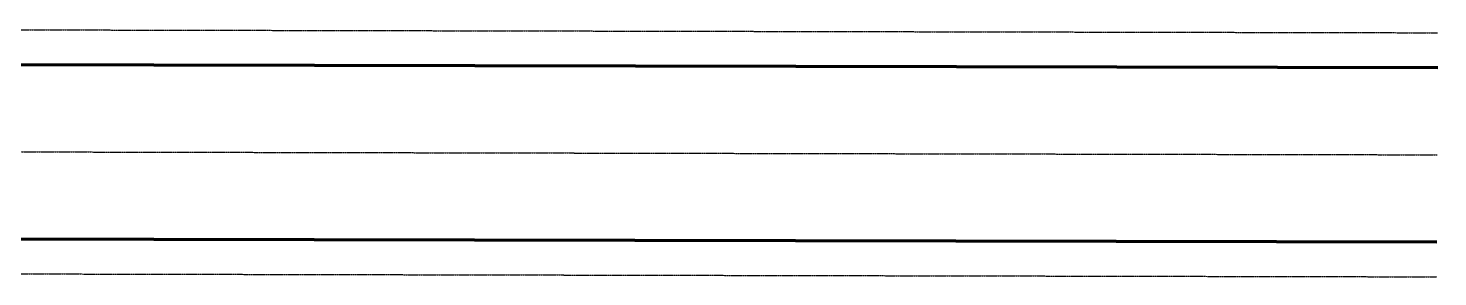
# Model space of a CAD drawing. Header units: feet. Extents: x 6435180 to 6439083, y 1882637 to 1884624.
# Drawn here: x 6438274 to 6439083, y 1883881 to 1884024 of the extents above; entities that cross this region are included whole.
import ezdxf

# ---------------------------------------------------------------- set-up
doc = ezdxf.new("R2010")
doc.units = ezdxf.units.FT
doc.header["$MEASUREMENT"] = 0
doc.linetypes.add('CENTER2', pattern=[1.125, 0.75, -0.125, 0.125, -0.125])
doc.layers.add('R-Row-Authority', color=30, linetype='Continuous', lineweight=140)
doc.layers.add('R-Row-Scl', color=1, linetype='CENTER2', lineweight=25)

msp = doc.modelspace()

# ---------------------------------------------------------------- linework, layer by layer
at = {"layer": 'R-Row-Authority'}
for p, q in [((6437820.75, 1884003.58), (6439082.75, 1884000.96)), ((6437820.33, 1883903.59), (6439082.29, 1883900.97))]:
    msp.add_line(p, q, dxfattribs=at)
at = {"layer": 'R-Row-Scl'}
for p, q in [((6437820.83, 1884023.58), (6439082.8, 1884020.96)), ((6437820.25, 1883883.59), (6439082.25, 1883880.97))]:
    msp.add_line(p, q, dxfattribs=at)
msp.add_lwpolyline([(6436219.22, 1883957.29), (6437820.54, 1883953.58), (6439082.52, 1883950.96)], dxfattribs=at)

doc.saveas('drawing.dxf')
